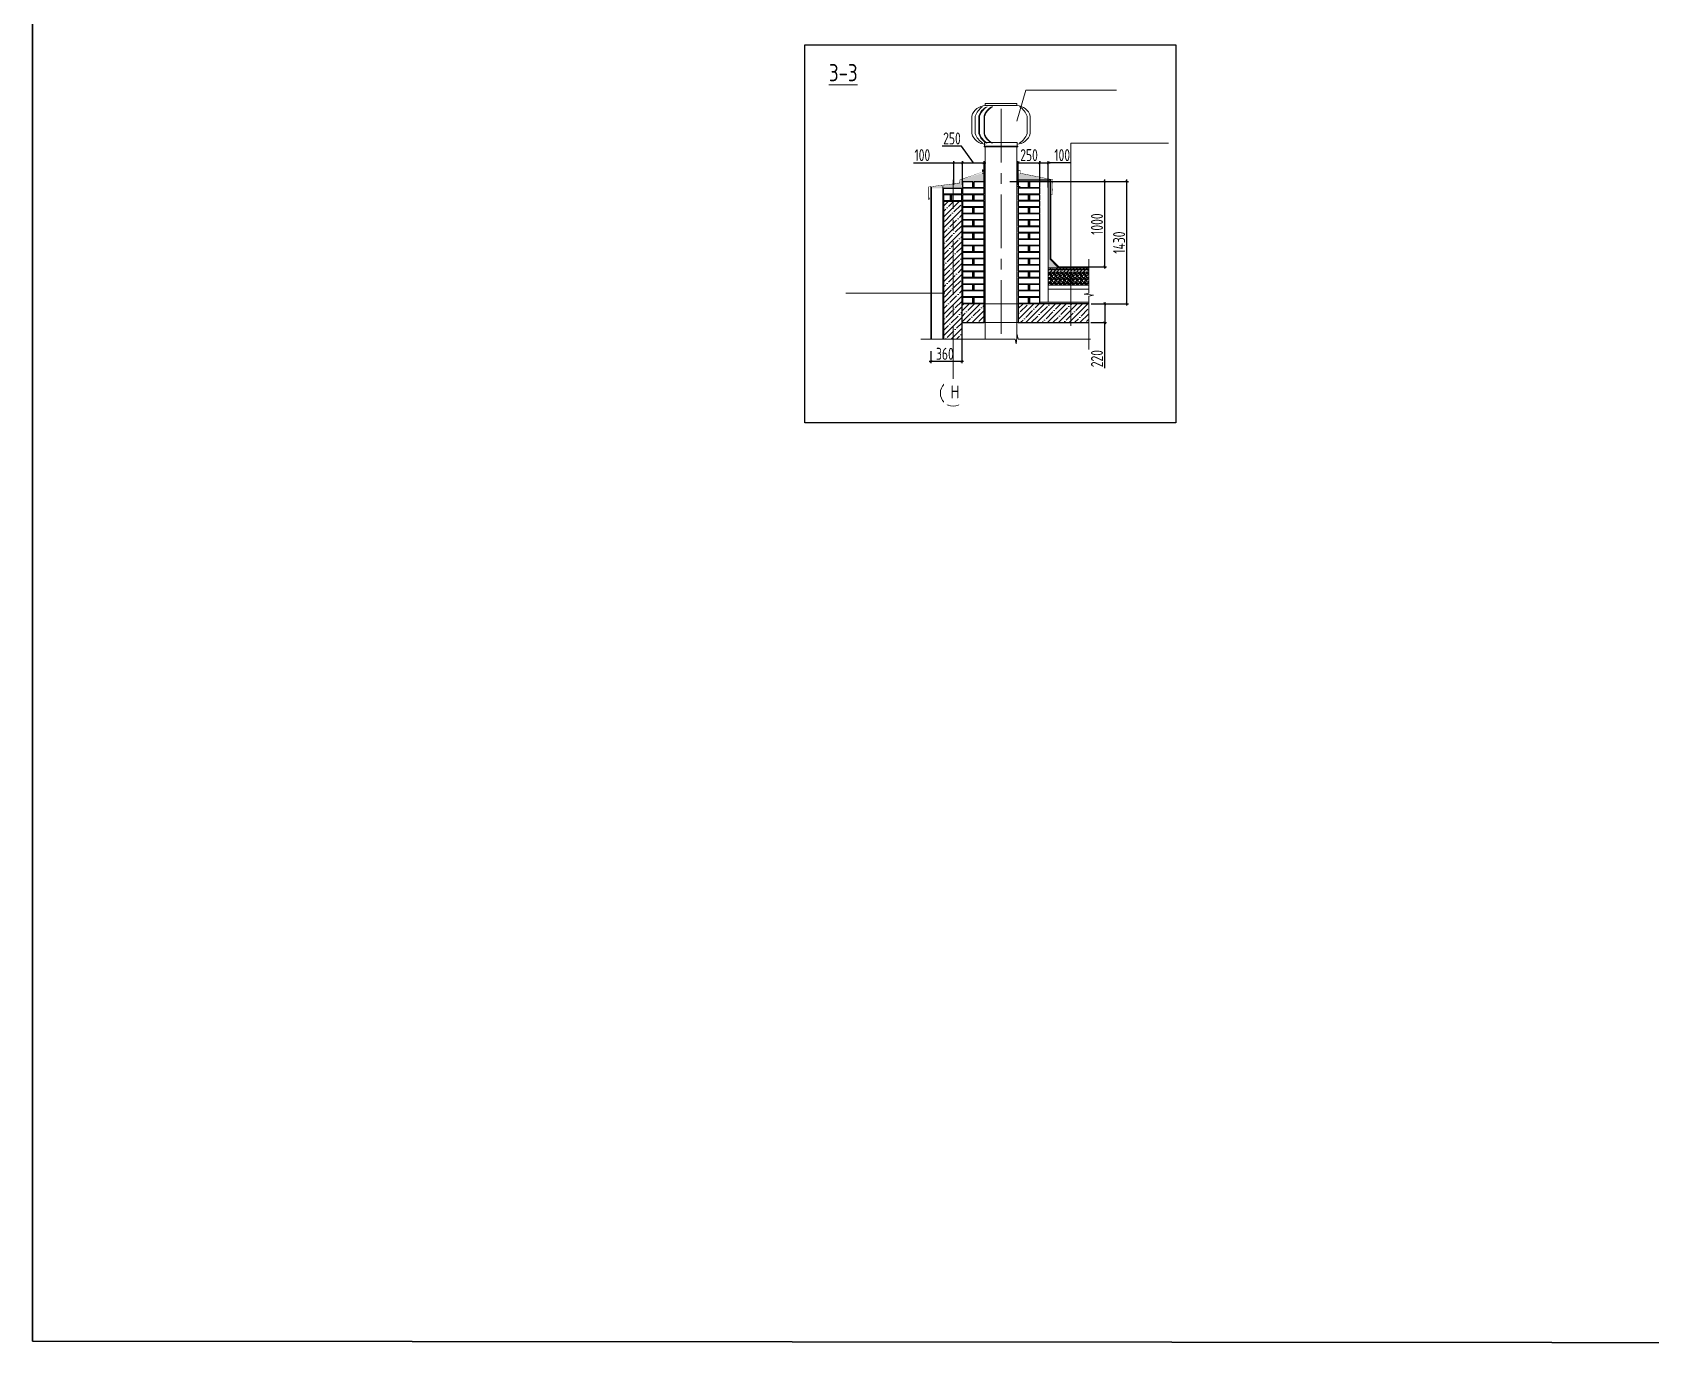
# Model space of a CAD drawing. Header units: millimetres. Extents: x -360149 to 682031, y -35655 to 209517.
# Drawn here: x 561068 to 579955, y 108415 to 123743 of the extents above; entities that cross this region are included whole.
import ezdxf

# ---------------------------------------------------------------- set-up
doc = ezdxf.new("R2010")
doc.units = ezdxf.units.MM
doc.header["$MEASUREMENT"] = 0
doc.header["$PDMODE"] = 3
doc.header["$PDSIZE"] = -4
doc.linetypes.add('CENTER', pattern=[2, 1.25, -0.25, 0.25, -0.25])
doc.layers.get('0').update_dxf_attribs({"color": 250, "lineweight": 9})
doc.layers.get('Defpoints').update_dxf_attribs({"color": 6})
doc.layers.add('$FORMAT', color=7, linetype='Continuous')
for name, color, linetype, lineweight in [('0.35', 30, 'Continuous', 30), ('_0', 250, 'Continuous', 9), ('АР_Навесной фасад', 147, 'Continuous', 5), ('АР_Оси', 195, 'Continuous', 9), ('АР_стены', 250, 'Continuous', 30), ('Маркировка потолков', 7, 'Continuous', 9)]:
    doc.layers.add(name, color=color, linetype=linetype, lineweight=lineweight)
doc.styles.add('ISOCPEUR', font='isocpeur.ttf', dxfattribs={"width": 0.7})
doc.styles.add('ГОСТ 2.304', font='isocpeur.ttf', dxfattribs={"width": 0.7})
doc.dimstyles.new('R_50', dxfattribs={"dimtxt": 140, "dimasz": 30, "dimexe": 20, "dimexo": 0, "dimgap": 20, "dimtad": 1, "dimdec": 0, "dimrnd": 5, "dimzin": 0, "dimdsep": 46, "dimtxsty": 'ISOCPEUR', "dimblk": 'ARCHTICK', "dimcen": 50, "dimdle": 20, "dimclrd": 256, "dimclre": 256, "dimclrt": 256, "dimadec": 0, "dimazin": 0, "dimtfac": 2, "dimtdec": 0, "dimtofl": 0, "dimtmove": 1, "dimatfit": 3, "dimfxl": 1, "dimtvp": 3, "dimtolj": 1, "dimtzin": 0, "dimarcsym": 0})
pattern_1 = [(37.50002034774632, (139177.5690857386, 57455.6384655235), (-0.3149702119624408, 9.6341187332094), [0, -7.6, 0, -8.5, 0, -8.125]), (7.500020347746314, (139177.5690857386, 57455.6384655235), (8.848878515121484, 14.11073346869755), [0, -4.1, 0, -6.850000000000001, 0, -2.625]), (327.5000203477463, (139171.4190857386, 57455.63846333942), (15.57070929870785, 0.02830079739129785), [0, -2.5, 0, -9, 0, -11.75]), (317.5000203477463, (139171.4190857386, 57455.63846333942), (15.03063146439322, 4.388383162577362), [0, -1.249999999999997, 0, -5.899999999999989, 0, -6.749999999999989])]

# ---------------------------------------------------------------- blocks, each defined once
blk = doc.blocks.new('*U1690')
blk.add_lwpolyline([(-1.04909937381754e-14, -47.24723548999296), (-2.220446049250313e-16, -1), (2.25, -0.5000000000000004), (-2.25, 6.106226635438361e-16), (1.110223024625157e-16, 0.5000000000000002), (8.96345145642321e-15, 35.88248590142322)])
blk = doc.blocks.new('*U1687')
blk.add_lwpolyline([(-3.904012796901005e-15, -17.58211057737301), (-2.220446049250313e-16, -1), (2.25, -0.5000000000000004), (-2.25, 6.106226635438361e-16), (1.110223024625157e-16, 0.5000000000000002), (6.675429950146282e-15, 26.72307896534814)])
blk = doc.blocks.new('_ArchTick')
at = {"color": 0, "linetype": 'ByBlock', "const_width": 0.15}
blk.add_lwpolyline([(-0.5, -0.5), (0.5, 0.5)], dxfattribs=at)
blk = doc.blocks.new('*D1697')
at = {"layer": '_0', "lineweight": -2, "ltscale": 500, "transparency": 16777216}
for p, q in [((573425.8326512914, 120573.9663479616), (573603.1806843365, 120573.9663479616)), ((573583.1806843365, 120593.9663479616), (573583.1806843365, 120335.1514192859)), ((573422.4722827553, 120355.1514192859), (573603.1806843365, 120355.1514192859)), ((573583.1806843365, 119821.679248066), (573583.1806843365, 120355.1514192859))]:
    blk.add_line(p, q, dxfattribs=at)
at = {"layer": 'Defpoints', "color": 0, "lineweight": 30, "ltscale": 500, "transparency": 16777216}
for p in [(573425.8326512914, 120573.9663479616), (573422.4722827553, 120355.1514192859), (573583.1806843365, 120355.1514192859)]:
    blk.add_point(p, dxfattribs=at)
at = {"layer": '_0', "lineweight": -2, "ltscale": 500, "transparency": 16777216, "xscale": 30, "yscale": 30, "zscale": 30}
for p, rotation in [((573583.1806843365, 120573.9663479616), 90), ((573583.1806843365, 120355.1514192859), 270)]:
    blk.add_blockref('_ArchTick', p, dxfattribs=dict(at, rotation=rotation))
at = {"layer": '_0', "ltscale": 500, "transparency": 16777216, "insert": (573493.1806843363, 119934.7792480658), "char_height": 140, "attachment_point": 5, "rotation": 90, "style": 'ISOCPEUR'}
blk.add_mtext('\\A1;220', dxfattribs=at)
blk = doc.blocks.new('*D1701')
at = {"layer": '_0', "lineweight": -2, "ltscale": 500, "transparency": 16777216}
for p, q in [((573583.1806843374, 120985.5308804238), (573583.1806843374, 122023.9663479616)), ((573015.511734458, 122003.9663479616), (573603.1806843374, 122003.9663479616)), ((573397.7538770512, 121005.5308804238), (573603.1806843374, 121005.5308804238))]:
    blk.add_line(p, q, dxfattribs=at)
at = {"layer": 'Defpoints', "color": 0, "lineweight": 30, "ltscale": 500, "transparency": 16777216}
for p in [(573015.511734458, 122003.9663479616), (573583.1806843374, 122003.9663479616), (573397.7538770512, 121005.5308804238)]:
    blk.add_point(p, dxfattribs=at)
at = {"layer": '_0', "lineweight": -2, "ltscale": 500, "transparency": 16777216, "xscale": 30, "yscale": 30, "zscale": 30}
for p, rotation in [((573583.1806843374, 122003.9663479616), 90), ((573583.1806843374, 121005.5308804238), 270)]:
    blk.add_blockref('_ArchTick', p, dxfattribs=dict(at, rotation=rotation))
at = {"layer": '_0', "ltscale": 500, "transparency": 16777216, "insert": (573493.1806843373, 121504.7486141925), "char_height": 140, "attachment_point": 5, "rotation": 90, "style": 'ISOCPEUR'}
blk.add_mtext('\\A1;1000', dxfattribs=at)
blk = doc.blocks.new('*D1702')
at = {"layer": '_0', "lineweight": -2, "ltscale": 500, "transparency": 16777216}
for p, q in [((571915.0834530583, 120160.9943372058), (571915.0834530583, 119880.8296424036)), ((571555.0834530581, 120020.6096547391), (571555.0834530581, 119880.8296424036)), ((571935.0834530583, 119900.8296424036), (571535.0834530581, 119900.8296424036))]:
    blk.add_line(p, q, dxfattribs=at)
at = {"layer": 'Defpoints', "color": 0, "lineweight": 30, "ltscale": 500, "transparency": 16777216}
for p in [(571915.0834530583, 120160.9943372058), (571555.0834530581, 120020.6096547391), (571555.0834530581, 119900.8296424036)]:
    blk.add_point(p, dxfattribs=at)
at = {"layer": '_0', "lineweight": -2, "ltscale": 500, "transparency": 16777216, "xscale": 30, "yscale": 30, "zscale": 30, "rotation": 180}
blk.add_blockref('_ArchTick', (571555.0834530581, 119900.8296424036), dxfattribs=at)
at = {"layer": '_0', "lineweight": -2, "ltscale": 500, "transparency": 16777216, "xscale": 30, "yscale": 30, "zscale": 30}
blk.add_blockref('_ArchTick', (571915.0834530583, 119900.8296424036), dxfattribs=at)
at = {"layer": '_0', "ltscale": 500, "transparency": 16777216, "insert": (571718.2425737722, 119990.8296424036), "char_height": 140, "attachment_point": 5, "style": 'ISOCPEUR'}
blk.add_mtext('\\A1;360', dxfattribs=at)
blk = doc.blocks.new('*D1703')
at = {"layer": '_0', "lineweight": -2, "ltscale": 500, "transparency": 16777216}
for p, q in [((572555.0834530581, 122219.7927509949), (572845.0834530581, 122219.7927509949)), ((572575.0834530581, 121961.4483428465), (572575.0834530581, 122239.7927509949)), ((572825.0834530581, 121961.4483428465), (572825.0834530581, 122239.7927509949))]:
    blk.add_line(p, q, dxfattribs=at)
at = {"layer": 'Defpoints', "color": 0, "lineweight": 30, "ltscale": 500, "transparency": 16777216}
for p in [(572825.0834530581, 122219.7927509949), (572575.0834530581, 121961.4483428465), (572825.0834530581, 121961.4483428465)]:
    blk.add_point(p, dxfattribs=at)
at = {"layer": '_0', "lineweight": -2, "ltscale": 500, "transparency": 16777216, "xscale": 30, "yscale": 30, "zscale": 30, "rotation": 180}
blk.add_blockref('_ArchTick', (572575.0834530581, 122219.7927509949), dxfattribs=at)
at = {"layer": '_0', "lineweight": -2, "ltscale": 500, "transparency": 16777216, "xscale": 30, "yscale": 30, "zscale": 30}
blk.add_blockref('_ArchTick', (572825.0834530581, 122219.7927509949), dxfattribs=at)
at = {"layer": '_0', "ltscale": 500, "transparency": 16777216, "insert": (572700.0834530581, 122309.7927509949), "char_height": 140, "attachment_point": 5, "style": 'ISOCPEUR'}
blk.add_mtext('\\A1;250', dxfattribs=at)
blk = doc.blocks.new('*D1704')
at = {"layer": '_0', "lineweight": -2, "ltscale": 500, "transparency": 16777216}
for p, q in [((572805.0834530581, 122219.7927509949), (572945.0834530584, 122219.7927509949)), ((572825.0834530581, 121961.4483428465), (572825.0834530581, 122239.7927509949)), ((572925.0834530584, 121933.5181863282), (572925.0834530584, 122239.7927509949)), ((573190.7334069377, 122219.7927509949), (572925.0834530584, 122219.7927509949))]:
    blk.add_line(p, q, dxfattribs=at)
at = {"layer": 'Defpoints', "color": 0, "lineweight": 30, "ltscale": 500, "transparency": 16777216}
for p in [(572925.0834530584, 122219.7927509949), (572825.0834530581, 121961.4483428465), (572925.0834530584, 121933.5181863282)]:
    blk.add_point(p, dxfattribs=at)
at = {"layer": '_0', "lineweight": -2, "ltscale": 500, "transparency": 16777216, "xscale": 30, "yscale": 30, "zscale": 30, "rotation": 180}
blk.add_blockref('_ArchTick', (572825.0834530581, 122219.7927509949), dxfattribs=at)
at = {"layer": '_0', "lineweight": -2, "ltscale": 500, "transparency": 16777216, "xscale": 30, "yscale": 30, "zscale": 30}
blk.add_blockref('_ArchTick', (572925.0834530584, 122219.7927509949), dxfattribs=at)
at = {"layer": '_0', "ltscale": 500, "transparency": 16777216, "insert": (573087.4334069376, 122309.7927509949), "char_height": 140, "attachment_point": 5, "style": 'ISOCPEUR'}
blk.add_mtext('\\A1;100', dxfattribs=at)
blk = doc.blocks.new('*D1705')
at = {"layer": '_0', "lineweight": -2, "ltscale": 500, "transparency": 16777216}
for p, q in [((571913.7346568429, 122414.7927509949), (571687.5346568429, 122414.7927509949)), ((572050.083453058, 122219.7927509948), (571913.7346568429, 122414.7927509949)), ((571905.083453058, 122219.7927509948), (572195.083453058, 122219.7927509948)), ((571925.083453058, 121961.4483428464), (571925.083453058, 122239.7927509948)), ((572175.083453058, 121961.4483428464), (572175.083453058, 122239.7927509948))]:
    blk.add_line(p, q, dxfattribs=at)
at = {"layer": 'Defpoints', "color": 0, "lineweight": 30, "ltscale": 500, "transparency": 16777216}
for p in [(572175.083453058, 122219.7927509948), (571925.083453058, 121961.4483428464), (572175.083453058, 121961.4483428464)]:
    blk.add_point(p, dxfattribs=at)
at = {"layer": '_0', "lineweight": -2, "ltscale": 500, "transparency": 16777216, "xscale": 30, "yscale": 30, "zscale": 30, "rotation": 180}
blk.add_blockref('_ArchTick', (571925.083453058, 122219.7927509948), dxfattribs=at)
at = {"layer": '_0', "lineweight": -2, "ltscale": 500, "transparency": 16777216, "xscale": 30, "yscale": 30, "zscale": 30}
blk.add_blockref('_ArchTick', (572175.083453058, 122219.7927509948), dxfattribs=at)
at = {"layer": '_0', "ltscale": 500, "transparency": 16777216, "insert": (571800.6346568429, 122504.7927509949), "char_height": 140, "attachment_point": 5, "style": 'ISOCPEUR'}
blk.add_mtext('\\A1;250', dxfattribs=at)
blk = doc.blocks.new('*D1706')
at = {"layer": '_0', "lineweight": -2, "ltscale": 500, "transparency": 16777216}
for p, q in [((571351.7884505203, 122219.792750995), (571822.8609913796, 122219.792750995)), ((571802.8609913796, 122219.792750995), (571945.083453058, 122219.792750995)), ((571822.8609913796, 121961.4483428466), (571822.8609913796, 122239.792750995)), ((571925.083453058, 121961.4483428464), (571925.083453058, 122239.792750995))]:
    blk.add_line(p, q, dxfattribs=at)
at = {"layer": 'Defpoints', "color": 0, "lineweight": 30, "ltscale": 500, "transparency": 16777216}
for p in [(571925.083453058, 122219.792750995), (571822.8609913796, 121961.4483428466), (571925.083453058, 121961.4483428464)]:
    blk.add_point(p, dxfattribs=at)
at = {"layer": '_0', "lineweight": -2, "ltscale": 500, "transparency": 16777216, "xscale": 30, "yscale": 30, "zscale": 30, "rotation": 180}
blk.add_blockref('_ArchTick', (571822.8609913796, 122219.792750995), dxfattribs=at)
at = {"layer": '_0', "lineweight": -2, "ltscale": 500, "transparency": 16777216, "xscale": 30, "yscale": 30, "zscale": 30}
blk.add_blockref('_ArchTick', (571925.083453058, 122219.792750995), dxfattribs=at)
at = {"layer": '_0', "ltscale": 500, "transparency": 16777216, "insert": (571455.0884505203, 122309.792750995), "char_height": 140, "attachment_point": 5, "style": 'ISOCPEUR'}
blk.add_mtext('\\A1;100', dxfattribs=at)
blk = doc.blocks.new('крышник')
at = {"color": 251, "ltscale": 500}
for points in [[(-196.6953125193409, -246.8324238266412), (193.646527327785, -246.8324238266412), (193.646527327785, -253.9682811462361), (-196.6953125193409, -253.9682811462361)], [(-191.5795036604143, -203.7467991599488), (189.4752693016781, -203.7467991599488), (189.4752693016781, -246.8324238266412), (-191.5795036604143, -246.8324238266412)]]:
    blk.add_lwpolyline(points, close=True, dxfattribs=at)
at = {"layer": '_0', "color": 251, "ltscale": 500}
for points in [[(-183.0673725151573, 225.2121012365096, 0.3305568164830414), (-341.0415915836347, 102.1413030268159, 0.3305568164830414)], [(-215.5257640891941, -211.2865926547165, -0.1668150978023458), (-302.6511892304989, -101.3063825549325), (-302.6511892304989, 101.3063825549325, -0.1832733175010676), (-215.5257640891941, 211.2865926547165)], [(-163.5974686619593, 211.2865926547165, 0.2261490489241471), (-258.4163617055165, 102.1413030268159)], [(-163.5974686619593, -211.2865926547165, -0.1668150978023458), (-250.722893803264, -101.3063825549325), (-250.722893803264, 101.3063825549325, -0.1832733175010676), (-163.5974686619593, 211.2865926547165)], [(-99.14906973694451, 213.4615520067455, 0.235032193702936), (-199.2019134679576, 102.1413030268159)], [(-104.3830204244005, -211.2865926547165, -0.1732926458970932), (-193.6261845129775, -103.2010126109381), (-193.6261845129775, 99.41175249892694, -0.1765394558628313), (-104.3830204244005, 211.2865926547165)], [(183.0673725150409, 225.2121012365096, -0.3305568164830414), (341.0415915835183, 102.1413030268159, -0.3305568164830414)], [(215.76657000673, -211.2865926547165, 0.1668150978023458), (302.8919951480348, -101.3063825549325), (302.8919951480348, 101.3063825549325, 0.1832733175010676), (215.76657000673, 211.2865926547165)], [(-183.0673725151573, -225.2121012365096, -0.3305568164830414), (-341.0415915836347, -102.1413030268159, -0.3305568164830414)], [(-163.5974686619593, -211.2865926547165, -0.2261490489241471), (-258.4163617055165, -102.1413030268159)], [(-99.14906973694451, -213.4615520067455, -0.235032193702936), (-199.2019134679576, -102.1413030268159)], [(183.0673725150409, -225.2121012365096, 0.3305568164830414), (341.0415915835183, -102.1413030268159, 0.3305568164830414)]]:
    blk.add_lwpolyline(points, format="xyb", dxfattribs=at)
blk.add_lwpolyline([(-184.6784498561174, 225.2121012365096), (184.4752693016781, 225.2121012365096), (184.4752693016781, 249.5721771376266), (-184.6784498561174, 249.5721771376266)], close=True, dxfattribs=at)
for points in [[(183.0673725150409, 225.2121012365096), (-184.5810136807268, 225.2121012365096)], [(-341.0415915836347, 102.1413030268159), (-341.0415915836347, -102.1413030268159)], [(-258.4163617055165, 102.1413030268159), (-258.4163617055165, -102.1413030268159)], [(-199.2019134679576, 102.1413030268159), (-199.2019134679576, -102.1413030268159)], [(341.0415915835183, -102.1413030268159), (341.0415915835765, -102.1413030268159), (341.0415915835765, 102.1413030268159)]]:
    blk.add_lwpolyline(points, dxfattribs=at)
blk = doc.blocks.new('*D1713')
at = {"layer": '_0', "lineweight": -2, "ltscale": 500, "transparency": 16777216}
for p, q in [((573841.2902932889, 120553.9663479616), (573841.2902932889, 122023.9663479616)), ((572476.5487974999, 122003.9663479616), (573861.2902932889, 122003.9663479616)), ((573475.8326512916, 120573.9663479616), (573861.2902932889, 120573.9663479616))]:
    blk.add_line(p, q, dxfattribs=at)
at = {"layer": 'Defpoints', "color": 0, "lineweight": 30, "ltscale": 500, "transparency": 16777216}
for p in [(572476.5487974999, 122003.9663479616), (573841.2902932889, 122003.9663479616), (573475.8326512916, 120573.9663479616)]:
    blk.add_point(p, dxfattribs=at)
at = {"layer": '_0', "lineweight": -2, "ltscale": 500, "transparency": 16777216, "xscale": 30, "yscale": 30, "zscale": 30}
for p, rotation in [((573841.2902932889, 122003.9663479616), 90), ((573841.2902932889, 120573.9663479616), 270)]:
    blk.add_blockref('_ArchTick', p, dxfattribs=dict(at, rotation=rotation))
at = {"layer": '_0', "ltscale": 500, "transparency": 16777216, "insert": (573751.2902932888, 121288.9663479614), "char_height": 140, "attachment_point": 5, "rotation": 90, "style": 'ISOCPEUR'}
blk.add_mtext('\\A1;1430', dxfattribs=at)

msp = doc.modelspace()

# ---------------------------------------------------------------- hatches: boundary and pattern name
at = {"lineweight": 9, "transparency": 33554559}
h = msp.add_hatch(dxfattribs=at)
h.set_pattern_fill('AR-SAND', color=256, scale=5, angle=2.034774631500633e-05)
h.set_pattern_definition(pattern_1)
h.paths.add_polyline_path([(571891.7870413361, 122020.9382156623), (571890.5651995826, 121990.6826215758), (571560.0834530581, 121937.0417856438), (571555.0834530581, 121921.6473074222), (571925.083453058, 121923.0115393855), (571925.083453058, 122003.9663479616), (572188.9197059508, 122003.9663479616), (572188.9197059509, 122098.6324816954), (572152.3733497695, 122098.6324816954)])
h = msp.add_hatch(dxfattribs=at)
h.set_pattern_fill('AR-SAND', color=256, scale=5, angle=2.034774631500633e-05)
h.set_pattern_definition(pattern_1)
h.paths.add_polyline_path([(572939.266568192, 122030.54293915), (572938.9197059511, 122003.9663479617), (572557.0395947339, 122003.9663479616), (572557.0395947339, 122098.6324816954), (572595.3246669637, 122098.6324816954)])
h = msp.add_hatch(dxfattribs=at)
h.set_pattern_fill('AR-SAND', color=256, scale=5, angle=2.034774631500633e-05)
h.set_pattern_definition([(37.50002034774632, (140773.915848784, 57299.6836569474), (-0.3149702119624408, 9.6341187332094), [0, -7.6, 0, -8.5, 0, -8.125]), (7.500020347746314, (140773.915848784, 57299.6836569474), (8.848878515121484, 14.11073346869755), [0, -4.1, 0, -6.850000000000001, 0, -2.625]), (327.5000203477463, (140767.765848784, 57299.68365476332), (15.57070929870785, 0.02830079739129785), [0, -2.5, 0, -9, 0, -11.75]), (317.5000203477463, (140767.765848784, 57299.68365476332), (15.03063146439322, 4.388383162577362), [0, -1.249999999999998, 0, -5.899999999999992, 0, -6.749999999999993])])
h.paths.add_polyline_path([(572945.0834530583, 122003.9663479616), (572925.0834530586, 122003.9663479616), (572925.0834530585, 120995.4553661114), (573045.0213727998, 120995.5171357442), (572945.0834530585, 121095.4654026534)])
h = msp.add_hatch(dxfattribs=at)
h.set_pattern_fill('ANSI36', color=256, scale=8.657649458015428, angle=2.034774631500633e-05)
h.set_pattern_definition([(45.00002034774631, (571768.3431121565, 120468.5230979378), (14.57771405606507, 53.45169298540949), [68.72009257299746, -13.74401851459949, 0, -13.74401851459949])])
h.paths.add_polyline_path([(573397.7537745631, 120995.6997284721), (572925.0834261193, 120995.4550495941), (572925.0834438761, 120945.4550495941), (573397.753877051, 120945.4550495941)])
h = msp.add_hatch(dxfattribs=at)
h.set_pattern_fill('GRAVEL', color=256, scale=50)
h.set_pattern_definition([(228.012787504, (140709.9158487839, 56319.68239087833), (-400.0000000000031, -450.0000000000002), [6.726799999999999, -665.9544023536849]), (184.969740728, (140705.4158487839, 56314.68239087833), (599.9999999999987, 50.00000000000176), [11.5434, -1142.7962380615]), (132.510447078, (140693.9158487839, 56313.68239087833), (500.0000000000059, -549.9999999999933), [8.1394, -805.8016298049849]), (267.273689006, (140674.4158487839, 56301.18239087833), (50.00000000000121, 1000.000000000001), [10.51189999999999, -1040.677902081449]), (292.833654178, (140673.9158487839, 56290.68239087833), (-249.9999999999994, 600.0000000000014), [10.30774999999999, -1020.468656404414]), (357.273689006, (140677.9158487839, 56281.18239087833), (-1000.000000000001, 50.00000000000128), [10.51189999999999, -1040.677902081449]), (37.6942404667, (140688.4158487839, 56280.68239087833), (-649.9999999999999, -499.9999999999987), [13.90145, -1376.2424274458]), (72.2553283749, (140699.4158487839, 56289.18239087833), (350.0000000000014, 1100), [13.12439999999999, -1299.316074840668]), (121.429565615, (140703.4158487839, 56301.68239087833), (-400.000000000001, 649.9999999999994), [10.5475, -1044.20365548645]), (175.236358309, (140697.9158487839, 56310.68239087833), (549.9999999999992, -50.0000000000019), [12.0416, -590.038128939615]), (222.397437798, (140685.9158487839, 56311.68239087833), (-599.9999999999982, -549.9999999999986), [15.5724, -1541.668750239745]), (138.814074834, (140723.9158487839, 56300.68239087833), (-350.0000000000016, 300), [5.315049999999993, -526.1922406367341]), (171.46923439, (140719.9158487839, 56304.18239087833), (649.9999999999999, -99.99999999999976), [10.11185, -1001.07557080785]), (225, (140709.9158487839, 56305.68239087833), (-5.551115123125783e-15, -49.99999999999665), [7.07105, -63.639628118655]), (203.198590514, (140706.4158487839, 56311.68239087833), (249.9999999999995, 99.99999999999876), [3.8079, -376.980755293195]), (291.801409486, (140702.9158487839, 56310.18239087833), (-49.9999999999842, 150.0000000000051), [5.385149999999999, -263.873090356725]), (30.96375653209999, (140704.9158487839, 56305.18239087833), (150.0000000000027, 99.99999999999898), [8.74645, -282.801144742265]), (161.565051177, (140712.4158487839, 56309.68239087833), (100.0000000000006, -49.99999999999883), [6.324549999999995, -151.7893330084198]), (16.389540334, (140673.9158487839, 56310.18239087833), (499.9999999999983, 150.0000000000022), [8.86, -877.14225733347]), (70.3461759419, (140682.4158487839, 56312.68239087833), (-200.000000000061, -550.0000000001698), [7.43305, -735.8703873659499]), (293.198590514, (140712.4158487839, 56319.68239087833), (-99.99999999999852, 249.9999999999995), [7.61575, -373.172905293195]), (343.610459666, (140715.4158487839, 56312.68239087833), (-499.9999999999983, 150.0000000000022), [8.859999999999987, -877.1422573334492]), (339.44395478, (140673.9158487839, 56279.18239087833), (-250.0000000000018, 100.0000000000012), [8.543999999999988, -418.6561872658746]), (294.775140569, (140681.9158487839, 56276.18239087833), (-250.0000000000003, 550.0000000000001), [7.1589, -708.7321531637999]), (66.8014094864, (140712.9158487839, 56269.68239087833), (99.99999999999906, 249.9999999999985), [7.61575, -373.172905293195]), (17.3540246363, (140715.9158487839, 56276.68239087833), (-649.9999999999989, -199.9999999999981), [8.38155, -829.771180712]), (69.44395478040002, (140688.4158487839, 56269.68239087833), (-100.0000000000004, -249.9999999999977), [4.271999999999994, -422.9281872658746]), (101.309932474, (140709.9158487839, 56269.68239087833), (-49.99999999999819, 200.0000000000006), [2.5495, -252.40147567964]), (165.963756532, (140709.4158487839, 56272.18239087833), (149.9999999999979, -50.00000000000006), [10.30775, -195.847531280885]), (186.009005957, (140699.4158487839, 56274.68239087833), (500.0000000000023, 49.99999999999915), [9.5525, -945.6961587271401]), (303.690067526, (140704.9158487839, 56300.68239087833), (-49.99999999999936, 99.99999999999929), [7.211099999999993, -173.0664637731998]), (353.157226587, (140708.9158487839, 56294.68239087833), (850.0000000000007, -100.0000000000026), [12.5897, -1246.378131201415]), (60.9453959009, (140721.4158487839, 56293.18239087833), (-199.9999999999988, -349.9999999999989), [5.147799999999999, -509.63370704935]), (90, (140723.9158487839, 56297.68239087833), (-49.99999999999999, 50), [3, -47]), (120.256437164, (140698.4158487839, 56276.18239087833), (200.0000000000005, -350.0000000000004), [6.946199999999999, -687.67599947249]), (48.01278750420001, (140694.9158487839, 56282.18239087833), (400, 449.9999999999987), [13.4536, -659.2276023536849]), (0, (140703.9158487839, 56292.18239087833), (50, 50), [13, -37]), (325.3048464690001, (140716.9158487839, 56292.18239087833), (500.0000000000069, -349.9999999999912), [7.905699999999994, -782.6637150420992]), (254.054604099, (140723.4158487839, 56287.68239087833), (-50.00000000000189, -200.0000000000002), [7.280100000000001, -356.725394464025]), (207.645975364, (140721.4158487839, 56280.68239087833), (-949.9999999999975, -500.0000000000024), [11.85325, -1173.47370911297]), (175.42607874, (140710.9158487839, 56275.18239087833), (-649.9999999999977, 50.00000000000006), [12.53995, -1241.453670398445])])
h.paths.add_polyline_path([(573397.7538283624, 120945.4550495942), (572925.0834530583, 120945.4550495941), (572925.0834530583, 120793.9650818925), (573397.7538770508, 120793.9649140306)])
h = msp.add_hatch(dxfattribs=at)
h.set_pattern_fill('AR-SAND', color=256, scale=5, angle=2.034774631500633e-05)
h.set_pattern_definition([(37.50002034774632, (140673.9158487839, 56269.68239087833), (-0.3149702119624408, 9.6341187332094), [0, -7.6, 0, -8.5, 0, -8.125]), (7.500020347746314, (140673.9158487839, 56269.68239087833), (8.848878515121484, 14.11073346869755), [0, -4.1, 0, -6.850000000000001, 0, -2.625]), (327.5000203477463, (140667.7658487838, 56269.68238869424), (15.57070929870785, 0.02830079739129785), [0, -2.5, 0, -9, 0, -11.75]), (317.5000203477463, (140667.7658487838, 56269.68238869424), (15.03063146439322, 4.388383162577362), [0, -1.249999999999998, 0, -5.899999999999993, 0, -6.749999999999994])])
h.paths.add_polyline_path([(573397.753877051, 120593.9650818926), (572825.0834530583, 120593.9657149271), (572825.0834530583, 120573.9669809961), (573397.753877051, 120573.9663479615)])
at = {"layer": 'Маркировка потолков', "lineweight": 9, "ltscale": 5000, "transparency": 33554610}
h = msp.add_hatch(dxfattribs=at)
h.set_pattern_fill('ANSI35', color=256, scale=356.9777)
h.set_pattern_definition([(45, (140625.0425783844, 56269.68239087833), (-63.10533810059426, 63.10533810059426), []), (45, (140688.1479163791, 56269.68239087833), (-63.10533810059426, 63.10533810059426), [111.55553125, -22.31110625, 0, -22.31110625])])
h.paths.add_polyline_path([(571915.0834530585, 121773.0115393857), (571705.0834530584, 121773.0115393857), (571705.083453058, 120160.9943372058), (571915.083453058, 120160.9943372058)])
h = msp.add_hatch(dxfattribs=at)
h.set_pattern_fill('ANSI35', color=256, scale=356.9777)
h.set_pattern_definition([(45, (139415.4964695165, 56270.64725564152), (-63.10533810059426, 63.10533810059426), []), (45, (139478.6018075112, 56270.64725564152), (-63.10533810059426, 63.10533810059426), [111.55553125, -22.31110625, 0, -22.31110625])])
h.paths.add_polyline_path([(572174.9995797107, 120354.8827022114), (572175.1673264055, 120574.4135538206), (571915.0695584936, 120573.9663479615), (571915.097347623, 120355.364504305)])
h = msp.add_hatch(dxfattribs=at)
h.set_pattern_fill('ANSI35', color=256, scale=356.9777)
h.set_pattern_definition([(45, (140673.9158487839, 56269.68239087833), (-63.10533810059426, 63.10533810059426), []), (45, (140737.0211867786, 56269.68239087833), (-63.10533810059426, 63.10533810059426), [111.55553125, -22.31110625, 0, -22.31110625])])
h.paths.add_polyline_path([(573397.7670843784, 120355.2052044945), (573397.7538768239, 120573.930491151), (572575.0767208878, 120573.8035300493), (572575.0899279884, 120355.078243336)])

# ---------------------------------------------------------------- linework, layer by layer
at = {"layer": '$FORMAT', "color": 3, "lineweight": 35}
msp.add_lwpolyline([(561068.3345511453, 108467.6433278457), (618690.9795021173, 108414.9859205163), (618690.9795021173, 135859.9011828052), (561068.3345511453, 135912.5585901346)], close=True, dxfattribs=at)
at = {"lineweight": 20}
for points in [[(573397.7537745631, 120995.6997284721), (572925.0834261193, 120995.4550495941), (572925.0834438761, 120945.4550495941), (573397.753877051, 120945.4550495941)], [(573397.7538283624, 120945.4550495942), (572925.0834530583, 120945.4550495941), (572925.0834530583, 120793.9650818925), (573397.7538770508, 120793.9649140306)]]:
    msp.add_lwpolyline(points, close=True, dxfattribs=at)
at = {"lineweight": 25}
msp.add_lwpolyline([(572925.0834305526, 120973.2528687795), (573397.7538637272, 120973.2534474406), (573397.7538596278, 120976.253421406), (572925.0834264532, 120976.2528427449)], close=True, dxfattribs=at)
at = {"lineweight": 30}
for centre in [(572982.8010917542, 120977.7530358289), (573082.8010917542, 120977.7530358289), (573133.8112914506, 120977.7531320755), (573233.6947615466, 120977.7532283221), (573333.5782316425, 120977.7533245686)]:
    msp.add_circle(centre, 1.5, dxfattribs=at)
at = {"layer": '0.35', "color": 18, "ltscale": 200, "true_color": 0x000000}
for points in [[(572175.1980111033, 120573.7197536552), (571915.0672473656, 120573.9663479615), (571915.0996587509, 120355.1525062333), (572174.968895013, 120355.5765023767), (572175.1980111033, 120573.7197536552)], [(573397.753877051, 120573.9663479615), (572575.2027103376, 120573.9663479615), (572574.9641957787, 120355.1514192858), (573397.7774249031, 120355.1514192858)]]:
    msp.add_lwpolyline(points, dxfattribs=at)
at = {"layer": '_0', "color": 7, "ltscale": 500}
for p, q in [((572152.6197774739, 122098.6324816954), (572189.1001574541, 122098.6324816954)), ((572557.0395947339, 121942.6776731194), (572595.3246669637, 121942.6776731194)), ((572925.0834530586, 122003.9663479616), (572925.0834530586, 120593.9650818925)), ((572825.0834530581, 121573.9663479616), (572825.0834530583, 120573.9663479615)), ((572925.0834530583, 120743.9650818925), (573397.753877051, 120743.9650818926)), ((572575.2026310789, 120573.8936355506), (571994.2045256633, 120573.8936355506)), ((572825.0834530583, 120593.9650818925), (573397.753877051, 120593.9650818926)), ((572574.9636928305, 120354.6900110977), (571994.2045256633, 120355.3230552753))]:
    msp.add_line(p, q, dxfattribs=at)
at = {"layer": '_0', "color": 1, "ltscale": 500}
for p, q in [((572945.0834530583, 122018.1682057992), (572945.0834530583, 121095.4654026534)), ((571555.0834530581, 120160.9943372058), (571555.0834530581, 121936.8352127951)), ((571560.0834530581, 120160.9943372058), (571560.0834530581, 121937.0417856438)), ((571695.0834530581, 121773.0115393857), (571695.0834530583, 121942.6192525589)), ((571695.0834530581, 120160.9943372058), (571695.0834530581, 121773.0115393857)), ((572175.0834530583, 121573.9663479616), (572175.0834530583, 120573.9663479615)), ((571925.0834530583, 121189.5624661554), (571925.0834530583, 120573.9663479615)), ((572945.0834530584, 121095.4654026534), (573045.0834525225, 120995.4550495941)), ((572925.0834530583, 120995.4550495941), (573397.753877051, 120995.4550495942)), ((572925.0834530583, 120945.4550495941), (573397.753877051, 120945.4550495942)), ((572925.0834530583, 120793.9650818925), (573397.753877051, 120793.9650818926)), ((571555.0834530581, 120160.9943372058), (571555.0834530581, 120209.3620743068))]:
    msp.add_line(p, q, dxfattribs=at)
at = {"layer": '_0', "color": 7, "ltscale": 500}
for points in [[(572558.3270885617, 122705.722376214), (572661.8287566917, 123069.3579843783), (573721.2336871014, 123069.3579843783)], [(573187.8290041254, 120317.6958777838), (573187.8290041254, 122450.3567648693), (574325.9966245457, 122450.3567648693)], [(572373.6568385137, 121778.4303107477), (572373.9722222188, 121778.4300256955)], [(572374.2876059238, 121778.4303107477), (572373.9722222188, 121778.4300256955)], [(570560.6335557031, 120700.091978685), (571718.6213933628, 120699.6702360234)]]:
    msp.add_lwpolyline(points, dxfattribs=at)
at = {"layer": '_0', "color": 1, "ltscale": 500}
for points in [[(572189.1874298838, 122408.5576313992), (572187.8775673725, 120160.9943372058)], [(572557.0395947339, 120160.9943372058), (572557.0395947339, 122408.5576313992)], [(572557.0395947339, 122021.9805827305), (572955.0834530583, 122021.9805827305), (572955.0834530583, 122004.7155573538)], [(572557.0395947339, 122018.1682057992), (572950.3522162747, 122018.1682057992), (572950.3474943, 122004.7155573538)], [(572950.0834530584, 122003.9663479616), (572950.0834530583, 121096.5216532947), (573045.7044404093, 121000.5176882277), (573397.7538770508, 121000.5176882277)], [(572955.0834530583, 122003.9663479616), (572955.0834530583, 121098.7255537238), (573046.8352718861, 121005.5308804238), (573397.753877051, 121005.5308804238)], [(573033.8643240961, 121006.6753396036), (572945.0834530585, 121095.4654026534)]]:
    msp.add_lwpolyline(points, dxfattribs=at)
at = {"layer": '_0', "color": 7, "lineweight": 30, "ltscale": 500, "const_width": 5}
for points in [[(572189.1264827254, 122132.7220899475), (572152.619777474, 122132.6890942206), (572152.6197774739, 122098.6324816954), (571891.7870413361, 122020.9382156623), (571890.5651995826, 121983.1839993262), (571528.6067509442, 121939.0975645508), (571528.6067509442, 121790.7287613218), (571536.7510705821, 121794.7587391068), (571536.7510705821, 121811.5806249137)], [(572557.0395947339, 122132.7236972827), (572595.3246669637, 122132.6890942206), (572595.3246669637, 122098.6324816954), (572977.3662382115, 122023.0004178885), (572969.2673821596, 121846.7257172637), (572959.4376932681, 121850.7556950487), (572959.4376932681, 121867.5775808557)]]:
    msp.add_lwpolyline(points, dxfattribs=at)
at = {"layer": 'Defpoints', "color": 5, "ltscale": 500}
msp.add_lwpolyline([(570082.3962896885, 123598.3980507337), (574411.5602340549, 123598.3980507337), (574411.5602340549, 119185.6275251913), (570082.3962896885, 119185.6275251913)], close=True, dxfattribs=at)
at = {"layer": 'АР_Навесной фасад', "color": 18, "lineweight": 30, "ltscale": 100, "true_color": 0x000000}
msp.add_lwpolyline([(571705.0834530581, 120160.9943372058), (571705.0834530581, 121773.0115393857), (571915.0834530583, 121773.0115393857), (571915.0834530583, 120160.9943372058)], dxfattribs=at)
at = {"layer": 'АР_Оси', "linetype": 'CENTER', "ltscale": 500}
for p, q in [((572373.9722222188, 120224.8552055919), (572373.9722222188, 122964.6442686947)), ((571815.083453058, 119681.2284310812), (571815.0834530583, 122020.3600190947))]:
    msp.add_line(p, q, dxfattribs=at)
at = {"layer": 'АР_Оси', "ltscale": 0.5}
msp.add_circle((571815.083453058, 119531.2284310812), 150, dxfattribs=at)
at = {"layer": 'АР_стены', "color": 22, "lineweight": 25, "ltscale": 500}
for points in [[(571699.6915318223, 121856.2378840349), (571915.0834530583, 121856.2378840349), (571915.0834530583, 121921.6473074222), (571699.6915318223, 121921.6473074223)], [(571700.1170172275, 121781.2378840349), (571785.0834530583, 121781.2378840349), (571785.0834530583, 121846.6473074223), (571700.1170172275, 121846.6473074223)], [(571795.0834530583, 121781.2378840349), (571915.0834530583, 121781.2378840349), (571915.0834530583, 121846.6473074223), (571795.0834530583, 121846.6473074223)], [(571925.083453058, 121931.2378840347), (572045.083453058, 121931.2378840347), (572045.083453058, 121996.6473074221), (571925.083453058, 121996.6473074221)], [(571925.083453058, 121857.6021159981), (572175.083453058, 121857.6021159981), (572175.083453058, 121923.0115393855), (571925.083453058, 121923.0115393855)], [(571925.083453058, 121782.6021159982), (572045.083453058, 121782.6021159981), (572045.083453058, 121848.0115393855), (571925.083453058, 121848.0115393855)], [(572055.083453058, 121931.2378840347), (572175.083453058, 121931.2378840347), (572175.083453058, 121996.6473074221), (572055.083453058, 121996.6473074221)], [(572055.083453058, 121782.6021159981), (572175.083453058, 121782.6021159981), (572175.083453058, 121848.0115393855), (572055.083453058, 121848.0115393855)], [(572575.0834530581, 121931.2378840348), (572695.0834530581, 121931.2378840348), (572695.0834530581, 121996.6473074222), (572575.0834530581, 121996.6473074222)], [(572575.0834530581, 121857.6021159982), (572825.0834530581, 121857.6021159982), (572825.0834530581, 121923.0115393856), (572575.0834530581, 121923.0115393856)], [(572575.0834530581, 121782.6021159982), (572695.0834530581, 121782.6021159982), (572695.0834530581, 121848.0115393856), (572575.0834530581, 121848.0115393856)], [(572705.0834530581, 121931.2378840348), (572825.0834530581, 121931.2378840348), (572825.0834530581, 121996.6473074222), (572705.0834530581, 121996.6473074222)], [(572705.0834530581, 121782.6021159982), (572825.0834530581, 121782.6021159982), (572825.0834530581, 121848.0115393856), (572705.0834530581, 121848.0115393856)], [(571925.083453058, 121708.9663479616), (572175.083453058, 121708.9663479616), (572175.083453058, 121774.3757713489), (571925.083453058, 121774.3757713489)], [(571925.083453058, 121633.9663479616), (572045.083453058, 121633.9663479616), (572045.083453058, 121699.3757713489), (571925.083453058, 121699.3757713489)], [(572055.083453058, 121633.9663479616), (572175.083453058, 121633.9663479616), (572175.083453058, 121699.3757713489), (572055.083453058, 121699.3757713489)], [(572575.083453058, 121708.9663479617), (572825.0834530581, 121708.9663479617), (572825.0834530581, 121774.375771349), (572575.083453058, 121774.375771349)], [(572575.0834530581, 121633.9663479617), (572695.0834530581, 121633.9663479617), (572695.0834530581, 121699.375771349), (572575.0834530581, 121699.375771349)], [(572705.0834530581, 121633.9663479617), (572825.0834530581, 121633.9663479617), (572825.0834530581, 121699.375771349), (572705.0834530581, 121699.375771349)], [(571925.0834530583, 121558.9663479615), (572175.0834530583, 121558.9663479616), (572175.0834530583, 121624.3757713489), (571925.0834530583, 121624.3757713489)], [(571925.0834530583, 121483.9663479616), (572045.0834530583, 121483.9663479616), (572045.0834530583, 121549.3757713489), (571925.0834530583, 121549.375771349)], [(571925.0834530581, 121408.9663479616), (572175.0834530583, 121408.9663479616), (572175.0834530583, 121474.3757713489), (571925.0834530581, 121474.3757713489)], [(572055.0834530583, 121483.9663479616), (572175.0834530583, 121483.9663479616), (572175.0834530583, 121549.3757713489), (572055.0834530583, 121549.3757713489)], [(572575.0834530583, 121558.9663479616), (572825.0834530581, 121558.9663479616), (572825.0834530581, 121624.375771349), (572575.0834530583, 121624.375771349)], [(572575.0834530583, 121483.9663479616), (572695.0834530583, 121483.9663479616), (572695.0834530583, 121549.375771349), (572575.0834530583, 121549.375771349)], [(572575.0834530583, 121408.9663479616), (572825.0834530581, 121408.9663479616), (572825.0834530581, 121474.375771349), (572575.0834530583, 121474.375771349)], [(572705.0834530583, 121483.9663479616), (572825.0834530583, 121483.9663479616), (572825.0834530583, 121549.375771349), (572705.0834530583, 121549.375771349)], [(571925.0834530583, 121333.9663479616), (572045.0834530583, 121333.9663479616), (572045.0834530583, 121399.3757713489), (571925.0834530583, 121399.375771349)], [(571925.0834530583, 121258.9663479615), (572175.0834530583, 121258.9663479616), (572175.0834530583, 121324.3757713489), (571925.0834530583, 121324.3757713489)], [(572055.0834530583, 121333.9663479616), (572175.0834530583, 121333.9663479616), (572175.0834530583, 121399.3757713489), (572055.0834530583, 121399.3757713489)], [(572575.0834530581, 121333.9663479616), (572695.0834530581, 121333.9663479616), (572695.0834530581, 121399.375771349), (572575.0834530581, 121399.375771349)], [(572575.0834530583, 121258.9663479616), (572825.0834530581, 121258.9663479616), (572825.0834530581, 121324.375771349), (572575.0834530583, 121324.375771349)], [(572705.0834530581, 121333.9663479616), (572825.0834530581, 121333.9663479616), (572825.0834530581, 121399.375771349), (572705.0834530581, 121399.375771349)], [(571925.0834530583, 121183.9663479616), (572045.0834530583, 121183.9663479615), (572045.0834530583, 121249.3757713489), (571925.0834530583, 121249.3757713489)], [(571925.0834530583, 121108.9663479616), (572175.0834530583, 121108.9663479616), (572175.0834530583, 121174.3757713489), (571925.0834530583, 121174.3757713489)], [(571925.0834530583, 121033.9663479616), (572045.0834530583, 121033.9663479615), (572045.0834530583, 121099.3757713489), (571925.0834530583, 121099.3757713489)], [(572055.0834530583, 121183.9663479616), (572175.0834530583, 121183.9663479616), (572175.0834530583, 121249.3757713489), (572055.0834530583, 121249.3757713489)], [(572055.0834530583, 121033.9663479616), (572175.0834530583, 121033.9663479616), (572175.0834530583, 121099.3757713489), (572055.0834530583, 121099.3757713489)], [(572575.0834530581, 121183.9663479616), (572695.0834530581, 121183.9663479616), (572695.0834530581, 121249.375771349), (572575.0834530581, 121249.375771349)], [(572575.0834530583, 121108.9663479616), (572825.0834530581, 121108.9663479616), (572825.0834530581, 121174.375771349), (572575.0834530583, 121174.375771349)], [(572575.0834530581, 121033.9663479616), (572695.0834530581, 121033.9663479616), (572695.0834530581, 121099.375771349), (572575.0834530581, 121099.375771349)], [(572705.0834530581, 121183.9663479616), (572825.0834530581, 121183.9663479616), (572825.0834530581, 121249.375771349), (572705.0834530581, 121249.375771349)], [(572705.0834530581, 121033.9663479616), (572825.0834530581, 121033.9663479616), (572825.0834530581, 121099.375771349), (572705.0834530581, 121099.375771349)], [(571925.0834530583, 120958.9663479616), (572175.0834530583, 120958.9663479616), (572175.0834530583, 121024.3757713489), (571925.0834530583, 121024.3757713489)], [(571925.0834530583, 120883.9663479616), (572045.0834530583, 120883.9663479615), (572045.0834530583, 120949.3757713489), (571925.0834530583, 120949.3757713489)], [(571925.0834530583, 120808.9663479616), (572175.0834530583, 120808.9663479616), (572175.0834530583, 120874.3757713489), (571925.0834530583, 120874.3757713489)], [(572055.0834530583, 120883.9663479616), (572175.0834530583, 120883.9663479616), (572175.0834530583, 120949.3757713489), (572055.0834530583, 120949.3757713489)], [(572575.0834530583, 120958.9663479616), (572825.0834530581, 120958.9663479616), (572825.0834530581, 121024.375771349), (572575.0834530583, 121024.375771349)], [(572575.0834530581, 120883.9663479616), (572695.0834530581, 120883.9663479616), (572695.0834530581, 120949.375771349), (572575.0834530581, 120949.375771349)], [(572575.0834530583, 120808.9663479616), (572825.0834530581, 120808.9663479616), (572825.0834530581, 120874.375771349), (572575.0834530583, 120874.375771349)], [(572705.0834530581, 120883.9663479616), (572825.0834530581, 120883.9663479616), (572825.0834530581, 120949.375771349), (572705.0834530581, 120949.375771349)], [(571925.0834530583, 120733.9663479616), (572045.0834530583, 120733.9663479616), (572045.0834530583, 120799.3757713489), (571925.0834530583, 120799.3757713489)], [(571925.0834530583, 120658.9663479616), (572175.0834530583, 120658.9663479616), (572175.0834530583, 120724.3757713489), (571925.0834530583, 120724.3757713489)], [(572055.0834530583, 120733.9663479616), (572175.0834530583, 120733.9663479616), (572175.0834530583, 120799.3757713489), (572055.0834530583, 120799.3757713489)], [(572575.0834530581, 120733.9663479616), (572695.0834530581, 120733.9663479616), (572695.0834530581, 120799.375771349), (572575.0834530581, 120799.375771349)], [(572575.0834530583, 120658.9663479616), (572825.0834530581, 120658.9663479616), (572825.0834530581, 120724.375771349), (572575.0834530583, 120724.375771349)], [(572705.0834530581, 120733.9663479616), (572825.0834530581, 120733.9663479616), (572825.0834530581, 120799.375771349), (572705.0834530581, 120799.375771349)], [(571925.0834530583, 120583.9663479615), (572045.0834530583, 120583.9663479615), (572045.0834530583, 120649.3757713489), (571925.0834530583, 120649.3757713489)], [(572055.0834530583, 120583.9663479616), (572175.0834530583, 120583.9663479616), (572175.0834530583, 120649.3757713489), (572055.0834530583, 120649.3757713489)], [(572575.0834530581, 120583.9663479616), (572695.0834530581, 120583.9663479616), (572695.0834530581, 120649.375771349), (572575.0834530581, 120649.375771349)], [(572705.0834530581, 120583.9663479616), (572825.0834530581, 120583.9663479616), (572825.0834530581, 120649.375771349), (572705.0834530581, 120649.375771349)]]:
    msp.add_lwpolyline(points, close=True, dxfattribs=at)

# ---------------------------------------------------------------- block references
at = {"ltscale": 100, "xscale": 23.79851555813043, "yscale": 23.79851555813043, "zscale": 23.79851555813043}
for name, p, rotation in [('*U1687', (573397.753877051, 120676.5882922105), 180), ('*U1690', (572561.8761787681, 120160.9943372058), 270)]:
    msp.add_blockref(name, p, dxfattribs=dict(at, rotation=rotation))
at = {"layer": '_0', "color": 1}
msp.add_blockref('крышник', (572373.85181926, 122662.5259125454), dxfattribs=at)

# ---------------------------------------------------------------- dimensions: what is measured, and where the dimension line sits
at = {"layer": '_0', "color": 1, "ltscale": 500}
for base, p1, p2, picture, middle in [((572175.083453058, 122219.7927509948), (571925.083453058, 121961.4483428464), (572175.083453058, 121961.4483428464), '*D1705', (571893.7346568429, 122414.7927509949)), ((571925.083453058, 122219.792750995), (571822.8609913796, 121961.4483428466), (571925.083453058, 121961.4483428464), '*D1706', (571455.0884505203, 122275.3466930125)), ((572925.0834530584, 122219.7927509949), (572825.0834530581, 121961.4483428465), (572925.0834530584, 121933.5181863282), '*D1704', (573087.4334069376, 122216.2592902551)), ((571555.0834530581, 119900.8296424036), (571915.0834530583, 120160.9943372058), (571555.0834530581, 120020.6096547391), '*D1702', (571718.2425737722, 119900.8296424036))]:
    dim = msp.add_linear_dim(base=base, p1=p1, p2=p2, dimstyle='R_50', override={"dimpost": '\\X'}, dxfattribs=at)
    dim.commit()
    dim.dimension.update_dxf_attribs({"geometry": picture, "text_midpoint": middle, "dimtype": 160})
dim = msp.add_linear_dim(base=(572825.0834530581, 122219.7927509949), p1=(572575.0834530581, 121961.4483428465), p2=(572825.0834530581, 121961.4483428465), dimstyle='R_50', override={"dimpost": '\\X'}, dxfattribs=at)
dim.commit()
dim.dimension.update_dxf_attribs({"geometry": '*D1703', "text_midpoint": (572700.0834530581, 122309.7927509949)})
for base, p1, p2, picture, middle in [((573841.2902932889, 122003.9663479616), (573475.8326512914, 120573.9663479615), (572476.5487974996, 122003.9663479615), '*D1713', (573751.2902932888, 121288.9663479614)), ((573583.1806843374, 122003.9663479616), (573397.753877051, 121005.5308804238), (573015.5117344578, 122003.9663479616), '*D1701', (573493.1806843373, 121504.7486141925))]:
    dim = msp.add_linear_dim(base=base, p1=p1, p2=p2, angle=90, dimstyle='R_50', override={"dimpost": '\\X'}, dxfattribs=at)
    dim.commit()
    dim.dimension.update_dxf_attribs({"geometry": picture, "text_midpoint": middle})
dim = msp.add_linear_dim(base=(573583.1806843365, 120355.1514192859), p1=(573425.8326512912, 120573.9663479615), p2=(573422.4722827551, 120355.1514192858), angle=90, dimstyle='R_50', override={"dimpost": '\\X'}, dxfattribs=at)
dim.commit()
dim.dimension.update_dxf_attribs({"geometry": '*D1697', "text_midpoint": (573643.6744849313, 119934.7792480658), "dimtype": 160})

# ---------------------------------------------------------------- next in the draw order: texts
at = {"layer": 'АР_Оси', "color": 5, "insert": (570365.1672946613, 123371.954823798), "char_height": 200, "width": 485.6503782001091, "attachment_point": 1, "line_spacing_factor": 1.149209049011902, "style": 'ГОСТ 2.304', "bg_fill": 2}
msp.add_mtext('{\\W0.8;\\L3-3}', dxfattribs=at)
at = {"layer": 'АР_Оси', "insert": (571782.9299822041, 119621.5191550071), "char_height": 150, "attachment_point": 1, "line_spacing_factor": 1.149209049011902, "style": 'ГОСТ 2.304', "bg_fill": 2}
msp.add_mtext('{\\W0.8;Н}', dxfattribs=at)

doc.saveas('drawing.dxf')
